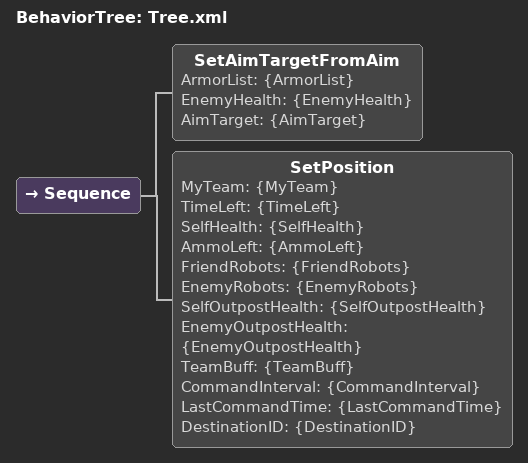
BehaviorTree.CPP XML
<?xml version="1.0" encoding="UTF-8"?>
<root BTCPP_format="3">
  <BehaviorTree ID="Tree.xml">
    <Sequence>
      <SetAimTargetFromAim ArmorList="{ArmorList}"
                           EnemyHealth="{EnemyHealth}"
                           AimTarget="{AimTarget}"/>
      <SetPosition MyTeam="{MyTeam}"
                   TimeLeft="{TimeLeft}"
                   SelfHealth="{SelfHealth}"
                   AmmoLeft="{AmmoLeft}"
                   FriendRobots="{FriendRobots}"
                   EnemyRobots="{EnemyRobots}"
                   SelfOutpostHealth="{SelfOutpostHealth}"
                   EnemyOutpostHealth="{EnemyOutpostHealth}"
                   TeamBuff="{TeamBuff}"
                              CommandInterval="{CommandInterval}"
                              LastCommandTime="{LastCommandTime}"
                              DestinationID="{DestinationID}"/>
    </Sequence>
  </BehaviorTree>

</root>
